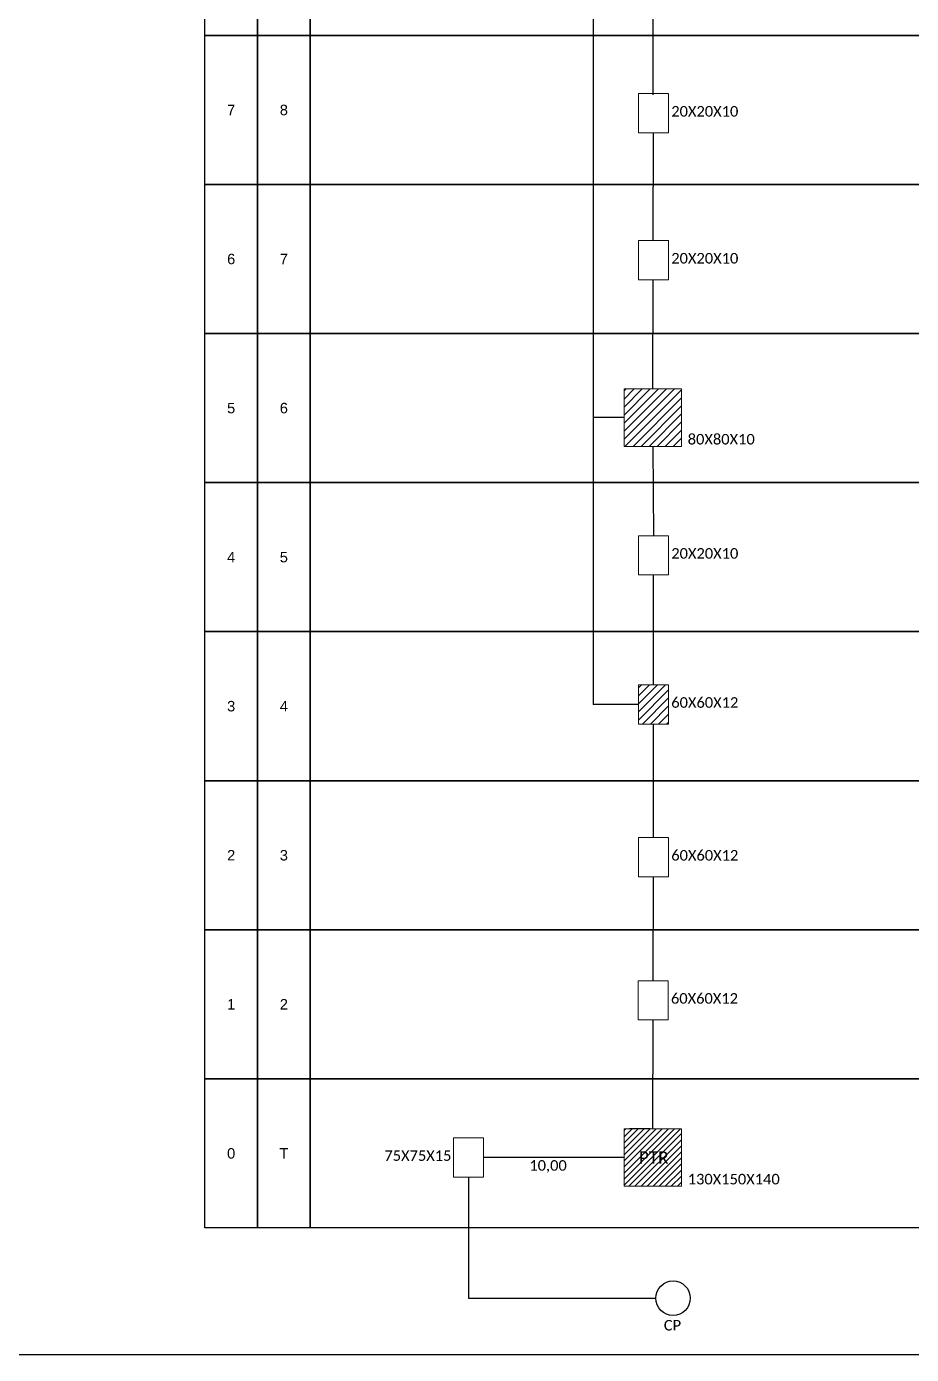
# Model space of a CAD drawing. Header units: inches. Extents: x 1611 to 3397, y 1190 to 1784.
# Drawn here: x 2977.5 to 3171.9, y 1190.4 to 1482.1 of the extents above; entities that cross this region are included whole.
import ezdxf
from ezdxf.enums import TextEntityAlignment as Align

# ---------------------------------------------------------------- set-up
doc = ezdxf.new("R2010")
doc.units = ezdxf.units.IN
doc.header["$MEASUREMENT"] = 0
doc.styles.add('ARIAL', font='arial.ttf')
doc.styles.add('WMF-Calibri0', font='calibri.ttf')

msp = doc.modelspace()

# ---------------------------------------------------------------- hatches: boundary and pattern name
h = msp.add_hatch()
h.set_pattern_fill('ANSI31', color=1, scale=10, style=0)
h.set_pattern_definition([(45, (1694.0953, 1157.5992), (-0.8838835, 0.8838835), [])])
h.paths.add_polyline_path([(3121.41, 1402.48), (3108.77, 1402.48), (3108.77, 1389.84), (3121.41, 1389.84)])
h = msp.add_hatch()
h.set_pattern_fill('ANSI31', color=1, scale=10, style=0)
h.set_pattern_definition([(45, (-442.0152, -35.6926), (-0.88388348, 0.88388348), [])])
h.paths.add_polyline_path([(3111.91, 1328.86), (3118.53, 1328.86), (3118.53, 1337.48), (3111.91, 1337.48)])
h = msp.add_hatch()
h.set_pattern_fill('ANSI31', color=1, scale=7.526522, style=0)
h.set_pattern_definition([(45, (2885.9176, 912.9093), (-0.6652568, 0.6652568), [])])
h.paths.add_polyline_path([(3121.41, 1239.96), (3108.77, 1239.96), (3108.77, 1227.31), (3121.41, 1227.31)])
h.paths.add_polyline_path([(3111.33, 1231.58), (3119.29, 1231.58), (3119.29, 1235.65), (3111.33, 1235.65)], flags=24)

# ---------------------------------------------------------------- linework, layer by layer
msp.add_line((3114.51, 1239.96), (3109.97, 1239.96))
msp.add_lwpolyline([(2558.19, 1190.38), (3396.76, 1190.38), (3396.76, 1784.38), (2558.19, 1784.38), (2558.19, 1190.38)])
for points in [[(3016.66, 1512.87), (3028.23, 1512.87), (3028.23, 1480.12), (3016.66, 1480.12)], [(3028.23, 1512.87), (3039.8, 1512.87), (3039.8, 1480.12), (3028.23, 1480.12)], [(3039.8, 1512.87), (3268.83, 1512.87), (3268.83, 1480.12), (3039.8, 1480.12)], [(3016.66, 1480.12), (3028.23, 1480.12), (3028.23, 1447.38), (3016.66, 1447.38)], [(3028.23, 1480.12), (3039.8, 1480.12), (3039.8, 1447.38), (3028.23, 1447.38)], [(3039.8, 1480.12), (3268.83, 1480.12), (3268.83, 1447.38), (3039.8, 1447.38)], [(3016.66, 1447.38), (3028.23, 1447.38), (3028.23, 1414.64), (3016.66, 1414.64)], [(3028.23, 1447.38), (3039.8, 1447.38), (3039.8, 1414.64), (3028.23, 1414.64)], [(3039.8, 1447.38), (3268.83, 1447.38), (3268.83, 1414.64), (3039.8, 1414.64)], [(3016.66, 1414.64), (3028.23, 1414.64), (3028.23, 1381.89), (3016.66, 1381.89)], [(3028.23, 1414.64), (3039.8, 1414.64), (3039.8, 1381.89), (3028.23, 1381.89)], [(3039.8, 1414.64), (3268.83, 1414.64), (3268.83, 1381.89), (3039.8, 1381.89)], [(3016.66, 1381.89), (3028.23, 1381.89), (3028.23, 1349.15), (3016.66, 1349.15)], [(3028.23, 1381.89), (3039.8, 1381.89), (3039.8, 1349.15), (3028.23, 1349.15)], [(3039.8, 1381.89), (3268.83, 1381.89), (3268.83, 1349.15), (3039.8, 1349.15)], [(3016.66, 1349.15), (3028.23, 1349.15), (3028.23, 1316.41), (3016.66, 1316.41)], [(3028.23, 1349.15), (3039.8, 1349.15), (3039.8, 1316.41), (3028.23, 1316.41)], [(3039.8, 1349.15), (3268.83, 1349.15), (3268.83, 1316.41), (3039.8, 1316.41)], [(3016.66, 1316.41), (3028.23, 1316.41), (3028.23, 1283.66), (3016.66, 1283.66)], [(3028.23, 1316.41), (3039.8, 1316.41), (3039.8, 1283.66), (3028.23, 1283.66)], [(3039.8, 1316.41), (3268.83, 1316.41), (3268.83, 1283.66), (3039.8, 1283.66)], [(3016.66, 1283.66), (3028.23, 1283.66), (3028.23, 1250.92), (3016.66, 1250.92)], [(3028.23, 1283.66), (3039.8, 1283.66), (3039.8, 1250.92), (3028.23, 1250.92)], [(3039.8, 1283.66), (3268.83, 1283.66), (3268.83, 1250.92), (3039.8, 1250.92)], [(3016.66, 1250.92), (3028.23, 1250.92), (3028.23, 1218.17), (3016.66, 1218.17)], [(3028.23, 1250.92), (3039.8, 1250.92), (3039.8, 1218.17), (3028.23, 1218.17)], [(3039.8, 1250.92), (3268.83, 1250.92), (3268.83, 1218.17), (3039.8, 1218.17)]]:
    msp.add_lwpolyline(points, close=True)
at = {"color": 3}
for points in [[(3101.99, 1495.44), (3101.99, 1396.16)], [(3115.09, 1489.12), (3115.09, 1467.09)], [(3115.17, 1435.06), (3115.22, 1458.71)], [(3115.09, 1402.48), (3115.15, 1426.44)], [(3108.77, 1396.16), (3101.99, 1396.16)], [(3101.99, 1396.16), (3101.99, 1333.17)], [(3115.09, 1389.84), (3115.21, 1370.23)], [(3115.22, 1337.48), (3115.22, 1361.61)], [(3111.91, 1333.17), (3101.99, 1333.17)], [(3115.22, 1303.9), (3115.22, 1328.86)], [(3115.17, 1272.48), (3115.22, 1295.28)], [(3115.09, 1239.96), (3115.15, 1263.86)], [(3108.77, 1233.63), (3077.91, 1233.63)], [(3074.59, 1229.32), (3074.59, 1202.74), (3115.78, 1202.74)]]:
    msp.add_lwpolyline(points, dxfattribs=at)
at = {"color": 0, "lineweight": 0}
for points in [[(3111.91, 1467.33), (3118.53, 1467.33), (3118.53, 1458.71), (3111.91, 1458.71)], [(3111.91, 1435.06), (3118.53, 1435.06), (3118.53, 1426.44), (3111.91, 1426.44)], [(3111.91, 1370.23), (3118.53, 1370.23), (3118.53, 1361.61), (3111.91, 1361.61)], [(3111.91, 1303.9), (3118.53, 1303.9), (3118.53, 1295.28), (3111.91, 1295.28)], [(3111.84, 1272.48), (3118.46, 1272.48), (3118.46, 1263.86), (3111.84, 1263.86)], [(3071.28, 1237.94), (3077.91, 1237.94), (3077.91, 1229.32), (3071.28, 1229.32)]]:
    msp.add_lwpolyline(points, close=True, dxfattribs=at)
at = {"color": 1, "lineweight": 0}
for points in [[(3108.77, 1402.48), (3121.41, 1402.48), (3121.41, 1389.84), (3108.77, 1389.84)], [(3111.91, 1337.48), (3118.53, 1337.48), (3118.53, 1328.86), (3111.91, 1328.86)], [(3108.77, 1239.96), (3121.41, 1239.96), (3121.41, 1227.31), (3108.77, 1227.31)]]:
    msp.add_lwpolyline(points, close=True, dxfattribs=at)
msp.add_circle((3119.55, 1202.74), 3.78)

# ---------------------------------------------------------------- texts
at = {"style": 'WMF-Calibri0'}
for s, height, p in [('20X20X10', 2.317, (3119.15, 1462.29)), ('20X20X10', 2.317, (3119.15, 1430.01)), ('80X80X10', 2.317, (3122.76, 1390.26)), ('20X20X10', 2.317, (3119.15, 1365.18)), ('60X60X12', 2.317, (3119.15, 1332.43)), ('60X60X12', 2.317, (3119.15, 1298.86)), ('60X60X12', 2.317, (3119.08, 1267.43)), ('75X75X15', 2.317, (3056.11, 1232.9)), ('PTR', 2.711, (3112.01, 1232.27)), ('10,00', 2.317, (3087.96, 1230.74)), ('130X150X140', 2.317, (3122.76, 1227.73)), ('CP', 2.317, (3117.51, 1195.64))]:
    msp.add_text(s, height=height, dxfattribs=at).set_placement(p)
at = {"style": 'ARIAL', "flags": 12}
for tag, p in [('7', (3022.44, 1463.75)), ('8', (3034.02, 1463.75)), ('6', (3022.44, 1431.01)), ('7', (3034.02, 1431.01)), ('5', (3022.44, 1398.26)), ('6', (3034.02, 1398.26)), ('4', (3022.44, 1365.52)), ('5', (3034.02, 1365.52)), ('3', (3022.44, 1332.78)), ('4', (3034.02, 1332.78)), ('2', (3022.44, 1300.03)), ('3', (3034.02, 1300.03)), ('1', (3022.44, 1267.29)), ('2', (3034.02, 1267.29)), ('0', (3022.44, 1234.55)), ('T', (3034.02, 1234.55))]:
    msp.add_attdef(tag, text='XX', height=2.3, dxfattribs=at).set_placement(p, align=Align.MIDDLE_CENTER)

doc.saveas('drawing.dxf')
